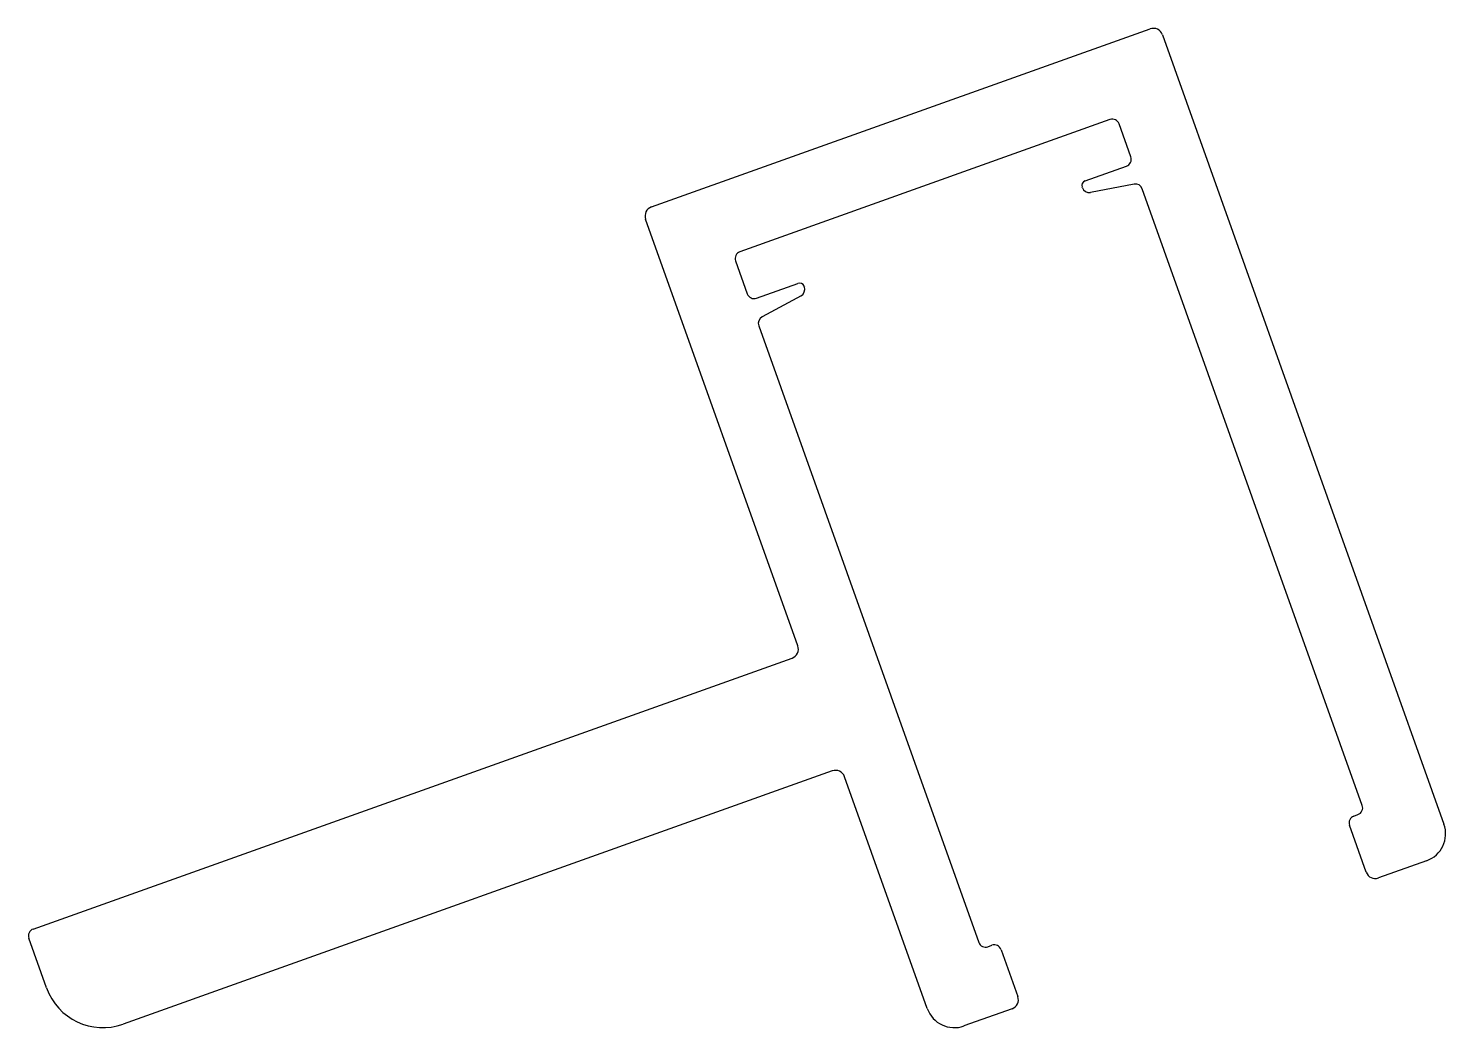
# Model space of a CAD drawing. Extents: x -47.7 to 27.5, y 4 to 57.
import ezdxf

# ---------------------------------------------------------------- set-up
doc = ezdxf.new("R2010")
doc.units = 0
doc.layers.get('0').update_dxf_attribs({"linetype": 'CONTINUOUS'})

msp = doc.modelspace()

# ---------------------------------------------------------------- linework, layer by layer
at = {"linetype": 'CONTINUOUS'}
for p, q in [((-14.621, 47.54), (11.816, 56.976)), ((12.466, 56.669), (27.397, 14.838)), ((9.686, 52.171), (-9.93, 45.169)), ((10.797, 50.192), (10.173, 51.94)), ((8.367, 48.922), (10.566, 49.705)), ((8.226, 48.56), (8.213, 48.597)), ((10.969, 48.752), (8.656, 48.314)), ((23.065, 15.824), (11.399, 48.506)), ((-6.86, 24.284), (-14.929, 46.891)), ((-10.16, 44.682), (-9.537, 42.936)), ((-9.05, 42.705), (-6.851, 43.49)), ((-6.69, 42.836), (-8.758, 41.71)), ((-6.526, 43.336), (-6.513, 43.299)), ((-8.934, 41.248), (2.731, 8.566)), ((-47.401, 9.274), (-7.167, 23.635)), ((-5.033, 17.655), (-42.635, 4.233)), ((0.002, 5.06), (-4.383, 17.347)), ((22.615, 15.259), (22.834, 15.337)), ((23.272, 12.287), (22.385, 14.772)), ((26.474, 12.89), (23.921, 11.979)), ((-46.693, 6.156), (-47.632, 8.787)), ((3.218, 8.335), (3.43, 8.411)), ((3.917, 8.18), (4.804, 5.695)), ((4.496, 5.046), (1.95, 4.137))]:
    msp.add_line(p, q, dxfattribs=at)
for centre, radius, start, end in [((11.987, 56.498), 0.508, 19.64354, 109.64354), ((9.815, 51.812), 0.381, 19.64354, 109.64354), ((10.439, 50.064), 0.381, 289.59283, 19.64354), ((8.452, 48.683), 0.254, 109.64354, 199.64354), ((8.585, 48.688), 0.381, 199.64354, 280.72786), ((11.04, 48.378), 0.381, 19.64354, 100.72786), ((-14.45, 47.061), 0.508, 109.64354, 199.64354), ((-9.801, 44.81), 0.381, 109.64354, 199.64354), ((-9.178, 43.064), 0.381, 199.64354, 289.64354), ((-6.766, 43.251), 0.254, 19.64354, 109.64354), ((-6.872, 43.171), 0.381, 298.55923, 19.64354), ((-8.576, 41.376), 0.381, 118.55923, 199.64354), ((-7.338, 24.114), 0.508, 289.64354, 19.64354), ((-4.862, 17.176), 0.508, 19.64354, 109.64354), ((22.706, 15.696), 0.381, 289.64354, 19.64354), ((22.744, 14.9), 0.381, 109.64354, 199.64354), ((25.961, 14.326), 1.524, 289.64354, 19.64354), ((23.75, 12.458), 0.508, 199.64354, 289.64354), ((-47.273, 8.915), 0.381, 109.64354, 199.64354), ((3.09, 8.694), 0.381, 199.64354, 289.64354), ((3.558, 8.052), 0.381, 19.64354, 109.64354), ((-43.702, 7.223), 3.175, 199.64354, 289.64354), ((4.326, 5.524), 0.508, 289.64354, 19.64354), ((1.438, 5.572), 1.524, 199.64354, 289.64354)]:
    msp.add_arc(centre, radius, start, end, dxfattribs=at)

doc.saveas('drawing.dxf')
